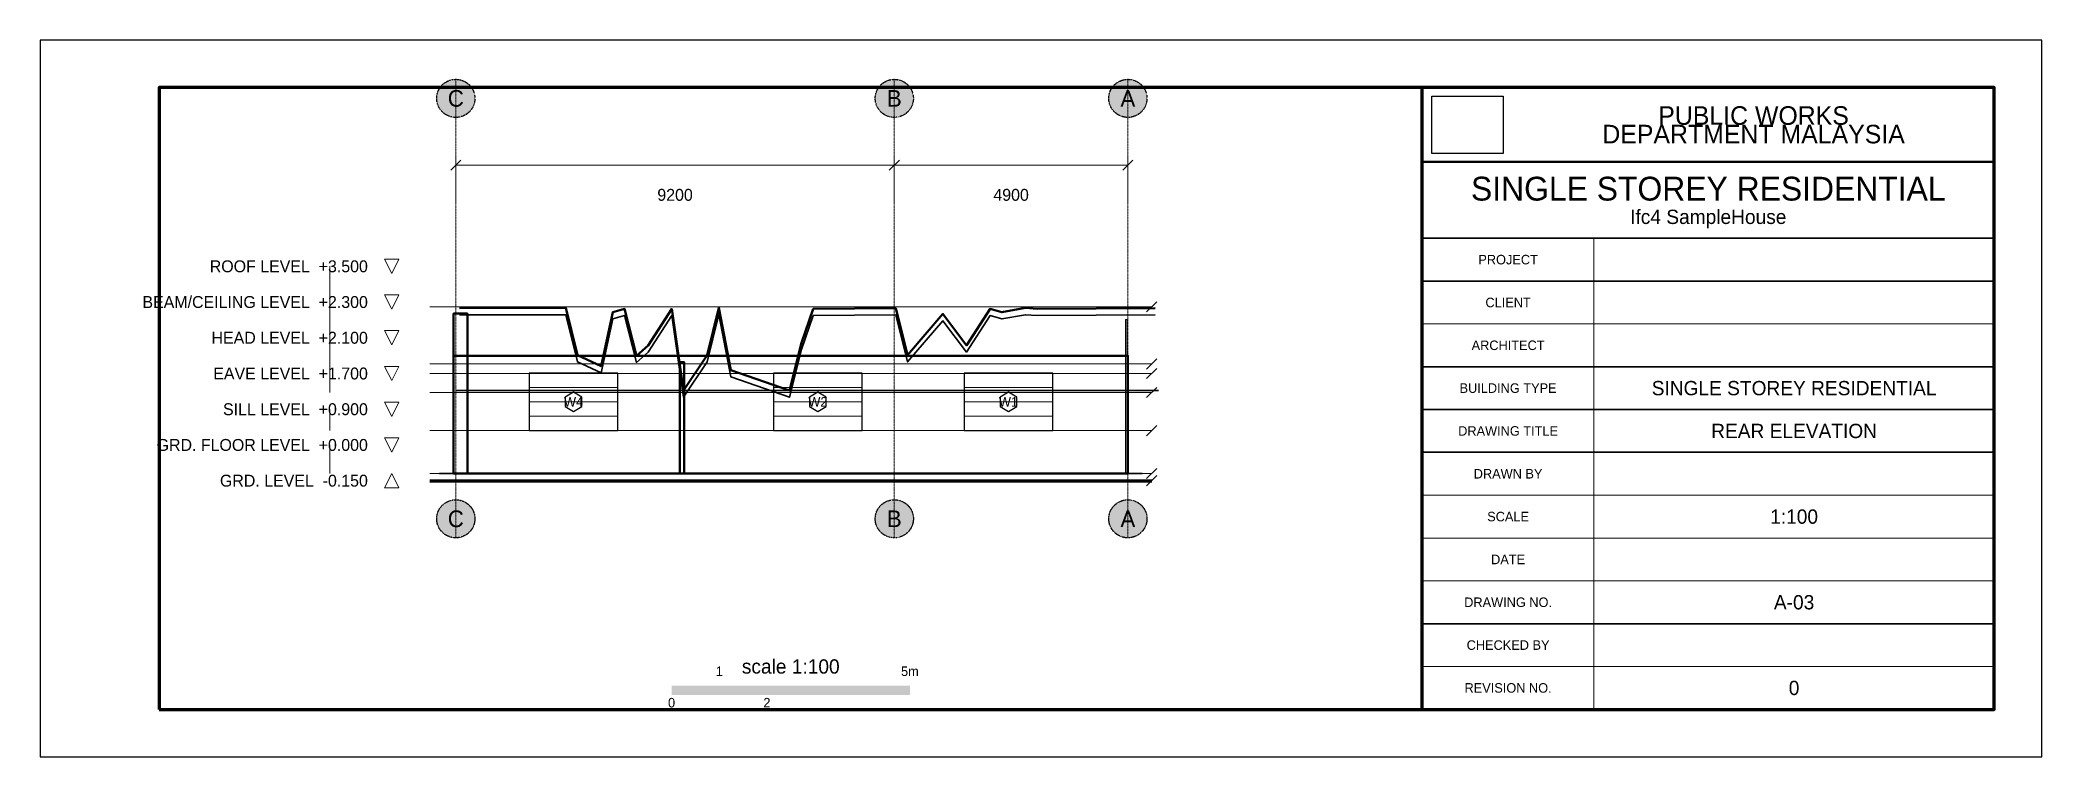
# Model space of a CAD drawing. Header units: millimetres. Extents: x -15088 to 26912, y -5950 to 9100.
import ezdxf
from ezdxf.enums import TextEntityAlignment as Align

# ---------------------------------------------------------------- set-up
doc = ezdxf.new("R2010")
doc.units = ezdxf.units.MM
doc.linetypes.add('DASHDOT', pattern=[0.8, 0.4, -0.2, 0, -0.2])
doc.linetypes.add('HIDDEN', pattern=[0.6, 0.4, -0.2])
for name, color, linetype in [('A-ANNO-DIMS', 7, 'Continuous'), ('A-ANNO-LEVL', 7, 'Continuous'), ('A-ANNO-TEXT', 7, 'Continuous'), ('A-ELEV-LEVL', 7, 'Continuous'), ('A-ELEV-WALL', 7, 'Continuous'), ('A-GLAZ', 5, 'Continuous'), ('A-GRID', 8, 'DASHDOT'), ('A-ROOF', 7, 'Continuous'), ('A-TTLB', 7, 'Continuous')]:
    doc.layers.add(name, color=color, linetype=linetype)
picture_1 = doc.add_image_def('image1.png', size_in_pixel=(890, 652))

# ---------------------------------------------------------------- blocks, each defined once
blk = doc.blocks.new('WINDOW_TAG')
at = {"lineweight": 25}
blk.add_lwpolyline([(0.87, 0.5), (0, 1), (-0.87, 0.5), (-0.87, -0.5), (0, -1), (0.87, -0.5)], close=True, dxfattribs=at)

msp = doc.modelspace()

# ---------------------------------------------------------------- hatches: boundary and pattern name
at = {"layer": 'A-GRID'}
h = msp.add_hatch(color=7, dxfattribs=at)
h.dxf.hatch_style = 1
h.paths.add_polyline_path([(-5965, 7875), (-5971, 7945), (-5989, 8012), (-6019, 8075), (-6059, 8132), (-6108, 8182), (-6165, 8222), (-6228, 8251), (-6296, 8269), (-6365, 8275), (-6435, 8269), (-6502, 8251), (-6565, 8222), (-6622, 8182), (-6672, 8132), (-6712, 8075), (-6741, 8012), (-6759, 7945), (-6765, 7875), (-6759, 7806), (-6741, 7738), (-6712, 7675), (-6672, 7618), (-6622, 7569), (-6565, 7529), (-6502, 7499), (-6435, 7481), (-6365, 7475), (-6296, 7481), (-6228, 7499), (-6165, 7529), (-6108, 7569), (-6059, 7618), (-6019, 7675), (-5989, 7738), (-5971, 7806)])
h = msp.add_hatch(color=7, dxfattribs=at)
h.dxf.hatch_style = 1
h.paths.add_polyline_path([(3235, 7875), (3229, 7945), (3211, 8012), (3181, 8075), (3141, 8132), (3092, 8182), (3035, 8222), (2972, 8251), (2904, 8269), (2835, 8275), (2765, 8269), (2698, 8251), (2635, 8222), (2578, 8182), (2528, 8132), (2488, 8075), (2459, 8012), (2441, 7945), (2435, 7875), (2441, 7806), (2459, 7738), (2488, 7675), (2528, 7618), (2578, 7569), (2635, 7529), (2698, 7499), (2765, 7481), (2835, 7475), (2904, 7481), (2972, 7499), (3035, 7529), (3092, 7569), (3141, 7618), (3181, 7675), (3211, 7738), (3229, 7806)])
h = msp.add_hatch(color=7, dxfattribs=at)
h.dxf.hatch_style = 1
h.paths.add_polyline_path([(8135, 7875), (8129, 7945), (8111, 8012), (8081, 8075), (8041, 8132), (7992, 8182), (7935, 8222), (7872, 8251), (7804, 8269), (7735, 8275), (7665, 8269), (7598, 8251), (7535, 8222), (7478, 8182), (7428, 8132), (7388, 8075), (7359, 8012), (7341, 7945), (7335, 7875), (7341, 7806), (7359, 7738), (7388, 7675), (7428, 7618), (7478, 7569), (7535, 7529), (7598, 7499), (7665, 7481), (7735, 7475), (7804, 7481), (7872, 7499), (7935, 7529), (7992, 7569), (8041, 7618), (8081, 7675), (8111, 7738), (8129, 7806)])
h = msp.add_hatch(color=7, dxfattribs=at)
h.dxf.hatch_style = 1
h.paths.add_polyline_path([(-5965, -950), (-5971, -881), (-5989, -813), (-6019, -750), (-6059, -693), (-6108, -644), (-6165, -604), (-6228, -574), (-6296, -556), (-6365, -550), (-6435, -556), (-6502, -574), (-6565, -604), (-6622, -644), (-6672, -693), (-6712, -750), (-6741, -813), (-6759, -881), (-6765, -950), (-6759, -1019), (-6741, -1087), (-6712, -1150), (-6672, -1207), (-6622, -1256), (-6565, -1296), (-6502, -1326), (-6435, -1344), (-6365, -1350), (-6296, -1344), (-6228, -1326), (-6165, -1296), (-6108, -1256), (-6059, -1207), (-6019, -1150), (-5989, -1087), (-5971, -1019)])
h = msp.add_hatch(color=7, dxfattribs=at)
h.dxf.hatch_style = 1
h.paths.add_polyline_path([(3235, -950), (3229, -881), (3211, -813), (3181, -750), (3141, -693), (3092, -644), (3035, -604), (2972, -574), (2904, -556), (2835, -550), (2765, -556), (2698, -574), (2635, -604), (2578, -644), (2528, -693), (2488, -750), (2459, -813), (2441, -881), (2435, -950), (2441, -1019), (2459, -1087), (2488, -1150), (2528, -1207), (2578, -1256), (2635, -1296), (2698, -1326), (2765, -1344), (2835, -1350), (2904, -1344), (2972, -1326), (3035, -1296), (3092, -1256), (3141, -1207), (3181, -1150), (3211, -1087), (3229, -1019)])
h = msp.add_hatch(color=7, dxfattribs=at)
h.dxf.hatch_style = 1
h.paths.add_polyline_path([(8135, -950), (8129, -881), (8111, -813), (8081, -750), (8041, -693), (7992, -644), (7935, -604), (7872, -574), (7804, -556), (7735, -550), (7665, -556), (7598, -574), (7535, -604), (7478, -644), (7428, -693), (7388, -750), (7359, -813), (7341, -881), (7335, -950), (7341, -1019), (7359, -1087), (7388, -1150), (7428, -1207), (7478, -1256), (7535, -1296), (7598, -1326), (7665, -1344), (7735, -1350), (7804, -1344), (7872, -1326), (7935, -1296), (7992, -1256), (8041, -1207), (8081, -1150), (8111, -1087), (8129, -1019)])

# ---------------------------------------------------------------- linework, layer by layer
at = {"color": 7}
msp.add_lwpolyline([(-15088, -5950), (26912, -5950), (26912, 9100), (-15088, 9100)], close=True, dxfattribs=at)
at = {"layer": 'A-ANNO-DIMS', "lineweight": 18}
for p, q in [((-6471, 6369), (-6259, 6581)), ((-6365, 5675), (-6365, 6675)), ((-6365, 6475), (2835, 6475)), ((2729, 6369), (2941, 6581)), ((2835, 5675), (2835, 6675)), ((2835, 5675), (2835, 6675)), ((2835, 6475), (7735, 6475)), ((7629, 6369), (7841, 6581)), ((7735, 5675), (7735, 6675))]:
    msp.add_line(p, q, dxfattribs=at)
at = {"layer": 'A-ANNO-DIMS', "color": 7}
for points in [[(-1838, -4650), (-838, -4650), (-1838, -4450), (-838, -4450)], [(162, -4650), (3162, -4650), (162, -4450), (3162, -4450)]]:
    msp.add_solid(points, dxfattribs=at)
at = {"layer": 'A-ANNO-DIMS', "color": 0}
msp.add_solid([(-838, -4650), (162, -4650), (-838, -4450), (162, -4450)], dxfattribs=at)
at = {"layer": 'A-ANNO-LEVL', "lineweight": 18}
for p, q in [((-9010, 3500), (-9010, 4350)), ((-9010, 2300), (-9010, 3600)), ((8129, 3394), (8341, 3606)), ((-9010, 2100), (-9010, 2850)), ((-9010, 1700), (-9010, 2100)), ((8129, 2194), (8341, 2406)), ((8129, 1994), (8341, 2206)), ((8129, 1594), (8341, 1806)), ((-9010, 900), (-9010, 1350)), ((8129, 794), (8341, 1006)), ((-9010, 0), (-9010, 600)), ((8129, -106), (8341, 106)), ((8129, -256), (8341, -44))]:
    msp.add_line(p, q, dxfattribs=at)
at = {"layer": 'A-ANNO-LEVL', "linetype": 'HIDDEN', "lineweight": 18}
for p, q in [((-6910, 3500), (8235, 3500)), ((-6910, 2300), (8235, 2300)), ((-6910, 2100), (8235, 2100)), ((-6910, 1700), (8235, 1700)), ((-6910, 900), (8235, 900)), ((-6910, 0), (8235, 0)), ((-6910, -150), (8235, -150))]:
    msp.add_line(p, q, dxfattribs=at)
at = {"layer": 'A-ANNO-LEVL', "lineweight": 18}
for points in [[(-7860, 4500), (-7560, 4500), (-7710, 4200)], [(-7860, 3750), (-7560, 3750), (-7710, 3450)], [(-7860, 3000), (-7560, 3000), (-7710, 2700)], [(-7860, 2250), (-7560, 2250), (-7710, 1950)], [(-7860, 1500), (-7560, 1500), (-7710, 1200)], [(-7860, 750), (-7560, 750), (-7710, 450)], [(-7860, -300), (-7560, -300), (-7710, 0)]]:
    msp.add_lwpolyline(points, close=True, dxfattribs=at)
at = {"layer": 'A-CURT', "lineweight": 18}
msp.add_lwpolyline([(7685, 0), (7710, 0), (7710, 3235), (7685, 3235)], close=True, dxfattribs=at)
at = {"layer": 'A-ELEV-LEVL', "lineweight": 35}
msp.add_line((-6710, 0), (8035, 0), dxfattribs=at)
at = {"layer": 'A-ELEV-LEVL', "lineweight": 70}
msp.add_line((-6910, -150), (8235, -150), dxfattribs=at)
at = {"layer": 'A-ELEV-WALL', "lineweight": 50}
for points in [[(-6410, 0), (-6120, 0), (-6120, 3358), (-6410, 3358)], [(-6410, 0), (7735, 0), (7735, 2474), (-6410, 2474)], [(-1668, 0), (-1573, 0), (-1573, 2335), (-1668, 2335)]]:
    msp.add_lwpolyline(points, close=True, dxfattribs=at)
at = {"layer": 'A-GLAZ', "lineweight": 18}
for p, q in [((-4824, 1808), (-2964, 1808)), ((302, 1808), (2162, 1808)), ((4300, 1808), (6160, 1808)), ((-4824, 1505), (-2964, 1505)), ((302, 1505), (2162, 1505)), ((4300, 1505), (6160, 1505)), ((-4824, 1203), (-2964, 1203)), ((302, 1203), (2162, 1203)), ((4300, 1203), (6160, 1203))]:
    msp.add_line(p, q, dxfattribs=at)
at = {"layer": 'A-GLAZ', "lineweight": 25}
for points in [[(-4824, 900), (-2964, 900), (-2964, 2110), (-4824, 2110)], [(302, 900), (2162, 900), (2162, 2110), (302, 2110)], [(4300, 900), (6160, 900), (6160, 2110), (4300, 2110)]]:
    msp.add_lwpolyline(points, close=True, dxfattribs=at)
at = {"layer": 'A-GRID', "lineweight": 18}
for p, q in [((-6365, -1350), (-6365, 8275)), ((2835, -1350), (2835, 8275)), ((7735, -1350), (7735, 8275))]:
    msp.add_line(p, q, dxfattribs=at)
at = {"layer": 'A-GRID', "lineweight": 25}
for centre in [(-6365, 7875), (2835, 7875), (7735, 7875), (-6365, -950), (2835, -950), (7735, -950)]:
    msp.add_circle(centre, 400, dxfattribs=at)
at = {"layer": 'A-ROOF', "lineweight": 35}
msp.add_line((-6356, 1741), (8377, 1741), dxfattribs=at)
at = {"layer": 'A-ROOF', "lineweight": 50}
msp.add_lwpolyline([(-6286, 3472), (-4060, 3475), (-3813, 2484), (-3318, 2254), (-3071, 3387), (-2824, 3457), (-2576, 2472), (-2329, 2688), (-1834, 3456), (-1587, 1741), (-1092, 2484), (-845, 3475), (-597, 2171), (639, 1741), (887, 2742), (1134, 3457), (2865, 3469), (3113, 2484), (3855, 3349), (4350, 2688), (4844, 3457), (5092, 3387), (5586, 3475), (5834, 3456), (8307, 3472)], dxfattribs=at)
at = {"layer": 'A-ROOF', "lineweight": 35}
msp.add_lwpolyline([(-6286, 3331), (-4060, 3334), (-3813, 2343), (-3318, 2114), (-3071, 3246), (-2824, 3316), (-2576, 2331), (-2329, 2548), (-1834, 3315), (-1587, 1601), (-1092, 2343), (-845, 3335), (-597, 2030), (639, 1601), (887, 2601), (1134, 3316), (2865, 3329), (3113, 2343), (3855, 3208), (4350, 2548), (4844, 3316), (5092, 3246), (5586, 3334), (5834, 3315), (8307, 3331)], dxfattribs=at)
at = {"layer": 'A-TTLB', "lineweight": 70}
msp.add_line((13912, -4950), (13912, 8100), dxfattribs=at)
at = {"layer": 'A-TTLB', "lineweight": 50}
msp.add_line((13912, 6540), (25912, 6540), dxfattribs=at)
at = {"layer": 'A-TTLB', "lineweight": 35}
for p, q in [((13912, 4940), (25912, 4940)), ((13912, 4041), (25912, 4041)), ((13912, 2243), (25912, 2243)), ((13912, 1344), (25912, 1344)), ((13912, 445), (25912, 445)), ((13912, -3152), (25912, -3152))]:
    msp.add_line(p, q, dxfattribs=at)
at = {"layer": 'A-TTLB', "lineweight": 18}
for p, q in [((17512, 4041), (17512, 4940)), ((17512, 3142), (17512, 4041)), ((13912, 3142), (25912, 3142)), ((17512, 2243), (17512, 3142)), ((17512, 1344), (17512, 2243)), ((17512, 445), (17512, 1344)), ((17512, -455), (17512, 445)), ((13912, -455), (25912, -455)), ((17512, -1354), (17512, -455)), ((13912, -1354), (25912, -1354)), ((17512, -2253), (17512, -1354)), ((13912, -2253), (25912, -2253)), ((17512, -3152), (17512, -2253)), ((17512, -4051), (17512, -3152)), ((13912, -4051), (25912, -4051)), ((17512, -4950), (17512, -4051)), ((13912, -4950), (25912, -4950))]:
    msp.add_line(p, q, dxfattribs=at)
at = {"layer": 'A-TTLB', "lineweight": 70}
msp.add_lwpolyline([(-12588, -4950), (25912, -4950), (25912, 8100), (-12588, 8100)], close=True, dxfattribs=at)

# ---------------------------------------------------------------- block references
at = {"layer": 'A-ANNO-TEXT', "xscale": 200, "yscale": 200}
for p in [(-3894, 1505), (1232, 1505), (5230, 1505)]:
    msp.add_blockref('WINDOW_TAG', p, dxfattribs=at)

# ---------------------------------------------------------------- texts
at = {"layer": 'A-ANNO-DIMS'}
for s, height, p in [('9200', 250, (-1765, 5850)), ('4900', 250, (5285, 5850)), ('1', 200, (-838, -4150)), ('5m', 200, (3162, -4150)), ('0', 200, (-1838, -4810)), ('2', 200, (162, -4810))]:
    msp.add_text(s, height=height, dxfattribs=at).set_placement(p, align=Align.MIDDLE_CENTER)
at = {"layer": 'A-ANNO-LEVL'}
for s, p in [('ROOF LEVEL  +3.500', (-8210, 4350)), ('BEAM/CEILING LEVEL  +2.300', (-8210, 3600)), ('HEAD LEVEL  +2.100', (-8210, 2850)), ('EAVE LEVEL  +1.700', (-8210, 2100)), ('SILL LEVEL  +0.900', (-8210, 1350)), ('GRD. FLOOR LEVEL  +0.000', (-8210, 600)), ('GRD. LEVEL  -0.150', (-8210, -150))]:
    msp.add_text(s, height=250, dxfattribs=at).set_placement(p, align=Align.MIDDLE_RIGHT)
at = {"layer": 'A-ANNO-TEXT'}
for s, height, p in [('C', 350, (-6365, 7875)), ('B', 350, (2835, 7875)), ('A', 350, (7735, 7875)), ('W4', 200, (-3894, 1505)), ('W2', 200, (1232, 1505)), ('W1', 200, (5230, 1505)), ('C', 350, (-6365, -950)), ('B', 350, (2835, -950)), ('A', 350, (7735, -950))]:
    msp.add_text(s, height=height, dxfattribs=at).set_placement(p, align=Align.MIDDLE_CENTER)
at = {"layer": 'A-ANNO-TEXT', "color": 8}
msp.add_text('scale 1:100', height=300, dxfattribs=at).set_placement((662, -4050), align=Align.MIDDLE_CENTER)
at = {"layer": 'A-TTLB'}
for s, height, p in [('PUBLIC WORKS', 390, (20862, 7515)), ('DEPARTMENT MALAYSIA', 390, (20862, 7125)), ('SINGLE STOREY RESIDENTIAL', 500, (19912, 5980)), ('Ifc4 SampleHouse', 300, (19912, 5388)), ('PROJECT', 200, (15712, 4490)), ('CLIENT', 200, (15712, 3591)), ('ARCHITECT', 200, (15712, 2692)), ('BUILDING TYPE', 200, (15712, 1793)), ('SINGLE STOREY RESIDENTIAL', 300, (21712, 1793)), ('DRAWING TITLE', 200, (15712, 894)), ('REAR ELEVATION', 300, (21712, 894)), ('DRAWN BY', 200, (15712, -5)), ('SCALE', 200, (15712, -904)), ('1:100', 300, (21712, -904)), ('DATE', 200, (15712, -1803)), ('DRAWING NO.', 200, (15712, -2702)), ('A-03', 300, (21712, -2702)), ('CHECKED BY', 200, (15712, -3601)), ('REVISION NO.', 200, (15712, -4500)), ('0', 300, (21712, -4500))]:
    msp.add_text(s, height=height, dxfattribs=at).set_placement(p, align=Align.MIDDLE_CENTER)

# ---------------------------------------------------------------- pictures from other files: only their frames are drawn
image = msp.add_image(picture_1, insert=(14112, 6720), size_in_units=(1500, 1200), dxfattribs=at)

doc.saveas('drawing.dxf')
